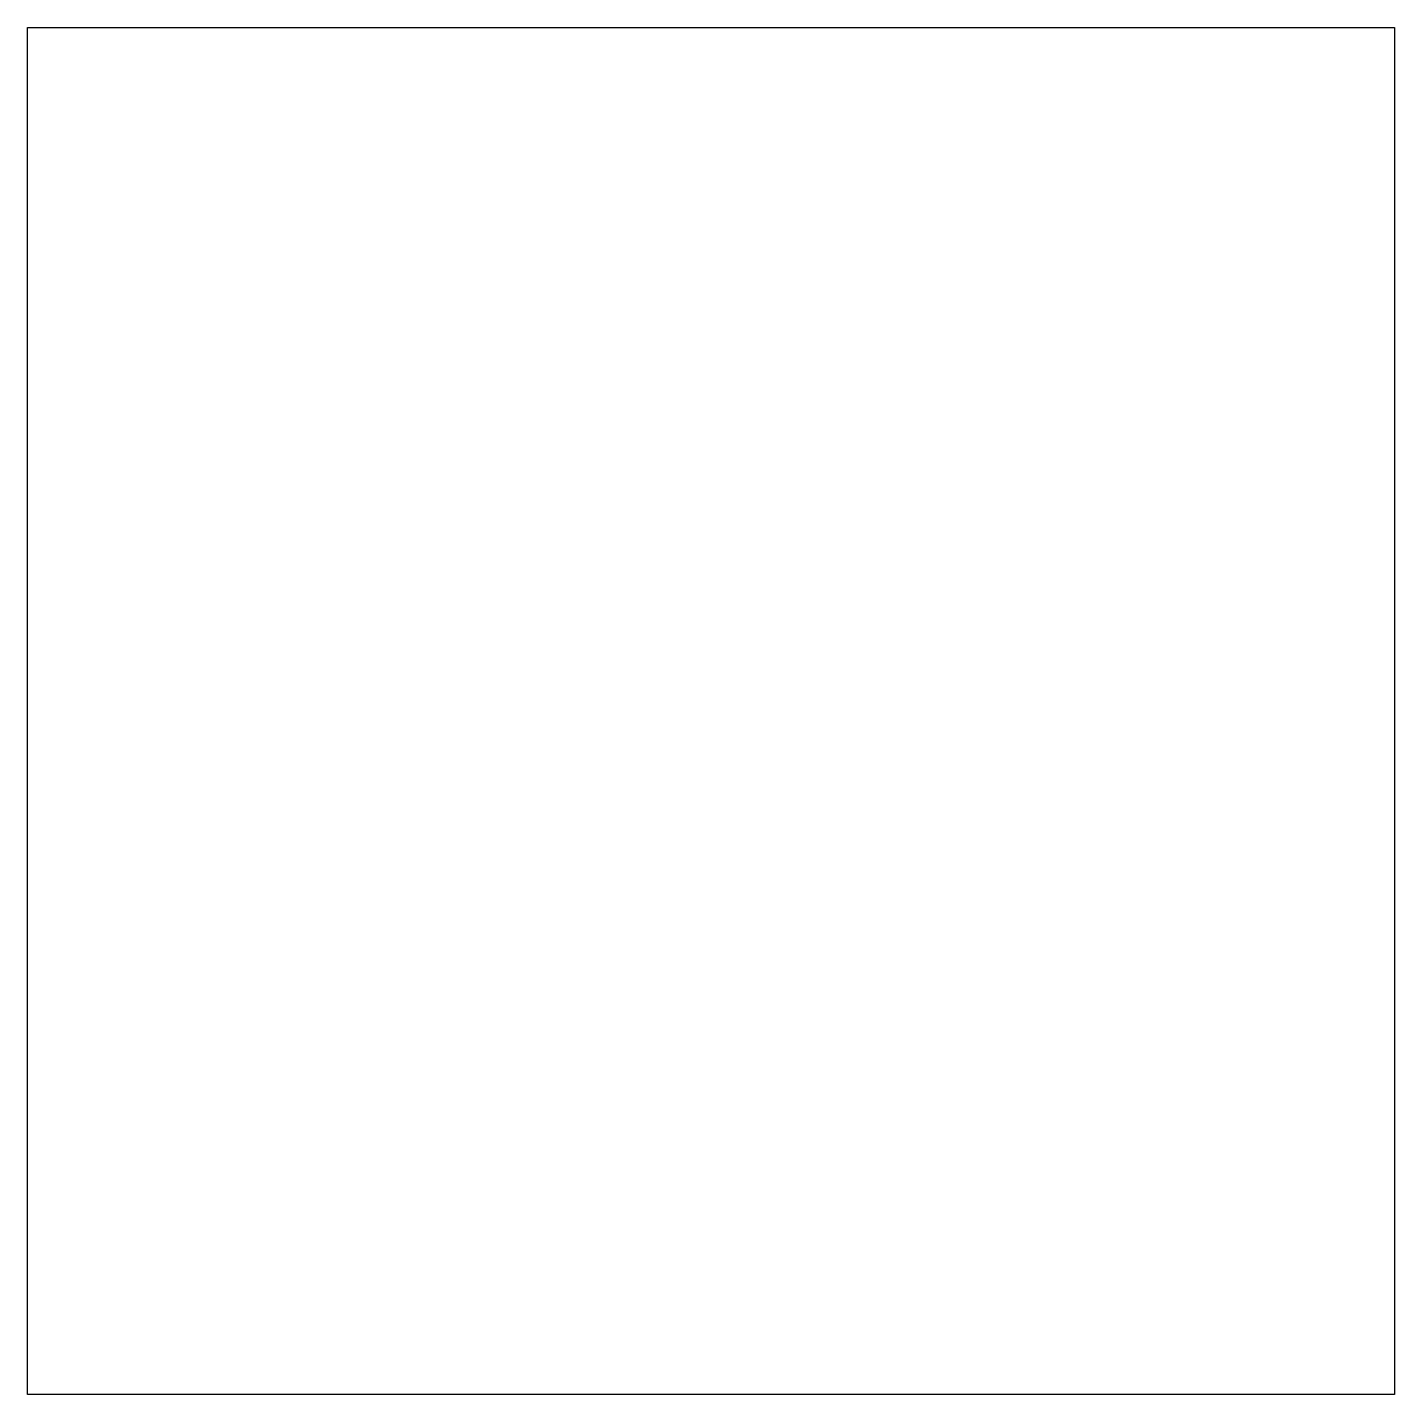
# Model space of a CAD drawing. Header units: millimetres. Extents: x -30 to 30, y -30 to 30.
import ezdxf

# ---------------------------------------------------------------- set-up
doc = ezdxf.new("R2010")
doc.units = ezdxf.units.MM

msp = doc.modelspace()

# ---------------------------------------------------------------- linework, layer by layer
msp.add_lwpolyline([(-30, -30), (-30, 30), (30, 30), (30, -30)], close=True)

doc.saveas('drawing.dxf')
